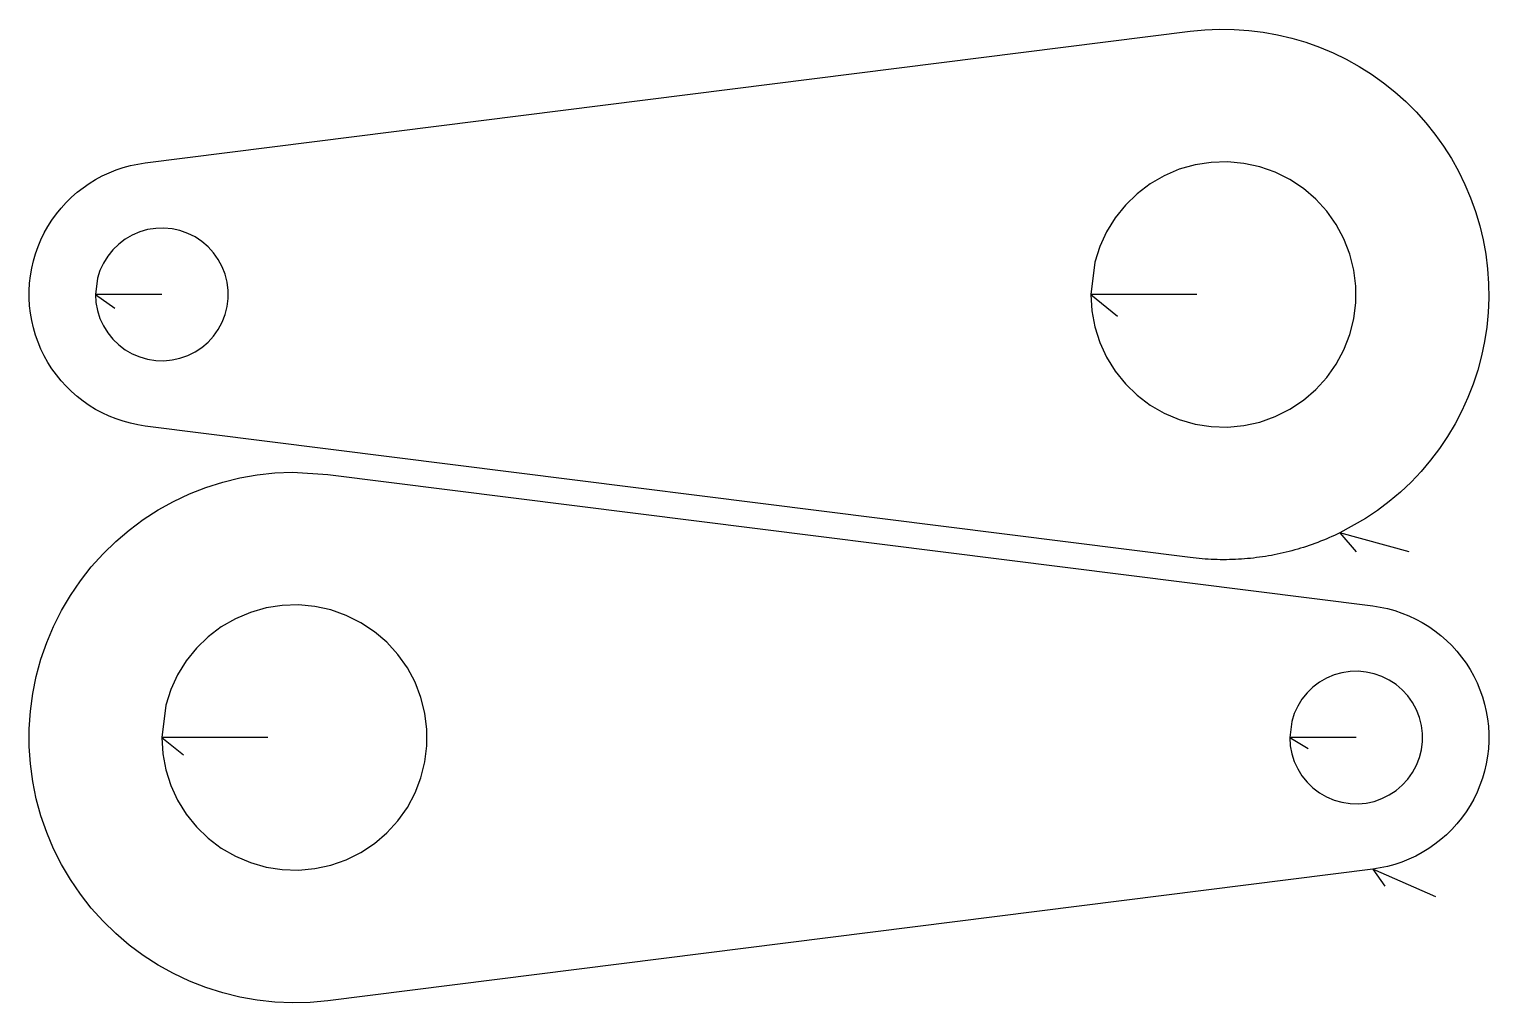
# Model space of a CAD drawing. Extents: x 0 to 550, y 0 to 367.
import ezdxf

# ---------------------------------------------------------------- set-up
doc = ezdxf.new("R2010")
doc.units = 0
doc.layers.get('0').update_dxf_attribs({"linetype": 'CONTINUOUS'})

msp = doc.modelspace()

# ---------------------------------------------------------------- linework, layer by layer
at = {"color": 7}
for p, q in [((43.75, 316.643219), (437.5, 366.251038)), ((50, 267.03537), (25, 267.03537)), ((25, 267.03537), (32.264881, 261.801331)), ((440, 267.03537), (400, 267.03537)), ((400, 267.03537), (410.145416, 258.858337)), ((437.5, 167.819702), (43.75, 217.427536)), ((112.5, 199.215668), (506.25, 149.607834)), ((520, 170), (493.876312, 177.175095)), ((493.876312, 177.175095), (500, 170)), ((90, 99.999992), (50, 99.999992)), ((50, 99.999992), (58.163239, 93.462044)), ((500, 100), (475, 100)), ((475, 100), (481.954498, 95.816437)), ((506.25, 50.392162), (112.5, 0.784326)), ((530, 40), (506.249908, 50.392151)), ((506.249908, 50.392151), (510.795837, 44.019733))]:
    msp.add_line(p, q, dxfattribs=at)
for points in [[(437.499908, 366.251038), (442.987976, 366.789215), (448.497375, 367.024078), (454.011353, 366.954895), (459.513123, 366.581848), (464.985962, 365.906097), (470.413239, 364.929688), (475.778412, 363.655609), (481.065216, 362.087738), (486.257568, 360.230804), (491.339661, 358.090485), (496.296051, 355.673279), (501.111633, 352.986511), (505.77182, 350.038422), (510.26239, 346.837891), (514.569702, 343.394714), (518.680725, 339.71933), (522.582825, 335.822937), (526.264282, 331.717377), (529.713806, 327.4151), (532.920898, 322.92923), (535.875854, 318.273407), (538.569702, 313.461761), (540.994202, 308.508942), (543.141968, 303.430023), (545.006531, 298.240417), (546.582214, 292.955902), (547.864197, 287.59259), (548.848572, 282.166779), (549.532349, 276.694946), (549.913513, 271.193726), (549.990784, 265.679871), (549.764038, 260.170135), (549.233948, 254.681274), (548.4021, 249.22998), (547.270996, 243.83284), (545.844116, 238.506241), (544.125732, 233.266403), (542.121216, 228.129257), (539.836487, 223.110413), (537.278625, 218.225128), (534.455383, 213.488281), (531.375305, 208.914261), (528.047729, 204.516983), (524.482849, 200.309799), (520.691528, 196.305527), (516.685181, 192.516342), (512.476074, 188.953751), (508.076996, 185.628601), (503.501312, 182.550995), (493.876312, 177.175095)], [(43.750103, 217.427521), (40.949623, 217.861282), (38.178215, 218.453018), (35.444782, 219.200806), (32.758106, 220.102264), (30.126816, 221.15448), (27.559361, 222.35408), (25.063992, 223.69722), (22.648726, 225.179565), (20.321323, 226.796387), (18.089258, 228.54245), (15.959702, 230.412186), (13.939494, 232.399551), (12.035127, 234.498184), (10.252715, 236.70134), (8.597986, 239.001938), (7.076255, 241.392593), (5.69241, 243.865616), (4.450897, 246.413071), (3.355704, 249.026779), (2.410348, 251.698318), (1.617867, 254.419144), (0.980807, 257.180481), (0.501213, 259.97348), (0.180627, 262.789185), (0.020079, 265.6185), (0.020084, 268.452393), (0.180641, 271.281708), (0.501236, 274.097412), (0.980839, 276.890411), (1.617908, 279.651764), (2.410398, 282.372559), (3.355762, 285.044128), (4.450964, 287.657806), (5.692486, 290.205261), (7.076339, 292.678284), (8.598078, 295.068939), (10.252814, 297.369537), (12.035233, 299.572693), (13.939608, 301.671295), (15.959822, 303.658661), (18.089384, 305.528381), (20.321445, 307.274445), (22.648844, 308.891235), (25.064102, 310.373596), (27.559464, 311.716705), (30.126911, 312.916321), (32.758198, 313.968506), (35.44487, 314.869965), (38.178299, 315.617737), (43.750099, 316.643219)], [(400, 267.03537), (400.378967, 260.890961), (401.510162, 254.839676), (403.376404, 248.973282), (405.949402, 243.380692), (409.190155, 238.146683), (413.049561, 233.350586), (417.469086, 229.065125), (422.381775, 225.35524), (427.713104, 222.277191), (433.382294, 219.87764), (439.303406, 218.192947), (445.386627, 217.248657), (451.539825, 217.059082), (457.669647, 217.627106), (463.683228, 218.944107), (469.48938, 220.990128), (475.000092, 223.734161), (480.131836, 227.134583), (484.806793, 231.139862), (488.954132, 235.689301), (492.510956, 240.713898), (495.42334, 246.137512), (497.647156, 251.877914), (499.148682, 257.848083), (499.905182, 263.95752), (499.905151, 270.113617), (499.148621, 276.223083), (497.647034, 282.193237), (495.423157, 287.933624), (492.510712, 293.357208), (488.953857, 298.381775), (484.806488, 302.931152), (480.1315, 306.936401), (474.999725, 310.336792), (469.489014, 313.08078), (463.682831, 315.12674), (457.66925, 316.443695), (451.539398, 317.011658), (445.38623, 316.822052), (439.302979, 315.877716), (433.381927, 314.192963), (427.712769, 311.793365), (422.38147, 308.715302), (417.468842, 305.005402), (413.049347, 300.71991), (409.189972, 295.923828), (405.949249, 290.689789), (403.376282, 285.097198), (401.510101, 279.230804), (400, 267.03537)], [(25, 267.03537), (25.189487, 263.963165), (25.755077, 260.937531), (26.688194, 258.004333), (27.974695, 255.208023), (29.595078, 252.591019), (31.524778, 250.192978), (33.734543, 248.050247), (36.19088, 246.195313), (38.856552, 244.656281), (41.691147, 243.456497), (44.651695, 242.614151), (47.693321, 242.142014), (50.769913, 242.047226), (53.834831, 242.331238), (56.841618, 242.989746), (59.744694, 244.012756), (62.50005, 245.384766), (65.065918, 247.084976), (67.403397, 249.087616), (69.477058, 251.362335), (71.25547, 253.874634), (72.71167, 256.586426), (73.823578, 259.456635), (74.574348, 262.441742), (74.952591, 265.49646), (74.952576, 268.574493), (74.57431, 271.629211), (73.823517, 274.614288), (72.711578, 277.484497), (71.255356, 280.196289), (69.476929, 282.708557), (67.403244, 284.983276), (65.06575, 286.985901), (62.499866, 288.686096), (59.744499, 290.058075), (56.841415, 291.081055), (53.834621, 291.739532), (50.769699, 292.023529), (47.693108, 291.928711), (44.651489, 291.456543), (41.69096, 290.614166), (38.856384, 289.414368), (36.190735, 287.875336), (33.734417, 286.020386), (31.524672, 283.877655), (29.59499, 281.479584), (27.974627, 278.862579), (26.688145, 276.066284), (25.755045, 273.133087), (25, 267.03537)], [(112.500122, 0.784342), (105.878044, 0.172907), (99.229973, 0.002965), (92.585304, 0.275268), (85.973427, 0.988611), (79.423576, 2.13984), (72.964737, 3.723863), (66.625458, 5.733675), (60.433784, 8.160387), (54.417091, 10.993267), (48.601994, 14.219787), (43.01421, 17.825676), (37.678448, 21.794987), (32.618305, 26.110167), (27.856169, 30.752131), (23.413092, 35.700348), (19.308725, 40.932934), (15.561224, 46.42675), (12.18716, 52.157497), (9.201454, 58.099834), (6.617312, 64.227478), (4.446162, 70.513321), (2.697607, 76.929581), (1.379379, 83.447868), (0.497309, 90.039352), (0.055297, 96.674896), (0.055298, 103.325142), (0.497313, 109.960686), (1.379386, 116.552177), (2.697617, 123.070457), (4.446175, 129.48671), (6.617327, 135.772568), (9.201471, 141.900208), (12.18718, 147.842545), (15.561246, 153.573288), (19.30875, 159.067093), (23.413118, 164.299683), (27.856197, 169.247894), (32.618336, 173.889862), (37.678478, 178.205032), (43.014221, 182.174332), (48.60199, 185.780212), (54.417065, 189.006714), (60.433731, 191.839584), (66.625381, 194.266296), (72.964638, 196.276108), (79.423454, 197.860138), (85.973274, 199.011368), (92.585129, 199.724716), (99.229774, 199.99704), (112.500099, 199.215668)], [(493.876312, 177.175095), (492.852356, 176.682312), (491.822876, 176.201187), (490.787964, 175.731796), (489.747803, 175.2742), (488.702515, 174.828445), (487.652222, 174.394608), (486.597076, 173.972733), (485.53717, 173.562866), (484.472717, 173.16507), (483.403809, 172.779404), (482.330566, 172.405914), (481.253143, 172.044632), (480.171692, 171.695618), (479.086365, 171.358917), (477.997253, 171.034576), (476.904541, 170.722626), (475.80838, 170.423111), (474.708832, 170.136078), (473.60614, 169.861557), (472.500366, 169.599579), (471.391724, 169.350189), (470.280273, 169.113419), (469.166229, 168.889282), (468.049713, 168.677826), (466.930878, 168.479065), (465.809845, 168.29303), (464.686737, 168.119751), (463.561768, 167.959244), (462.435059, 167.811539), (461.306702, 167.676636), (460.17691, 167.554565), (459.045807, 167.445343), (457.913544, 167.348984), (456.780243, 167.265488), (455.646057, 167.194885), (454.511169, 167.137177), (453.375671, 167.092361), (452.239777, 167.060455), (451.103546, 167.041458), (449.967194, 167.03537), (448.830841, 167.042206), (447.694672, 167.061951), (446.558746, 167.094604), (445.423309, 167.140152), (444.288452, 167.198608), (443.154327, 167.269958), (442.021057, 167.354202), (440.888855, 167.451294), (439.757813, 167.561264), (437.499878, 167.819717)], [(50, 99.999992), (50.378975, 93.855576), (51.510155, 87.804306), (53.376392, 81.937912), (55.949394, 76.345314), (59.190159, 71.111305), (63.049557, 66.315216), (67.469086, 62.029751), (72.381752, 58.319878), (77.713081, 55.241833), (83.382263, 52.842278), (89.303345, 51.157585), (95.386581, 50.213291), (101.539757, 50.023712), (107.669586, 50.591728), (113.683151, 51.908718), (119.489296, 53.954723), (125, 56.69873), (130.131729, 60.099136), (134.806702, 64.104401), (138.954025, 68.653809), (142.510849, 73.678391), (145.423264, 79.101982), (147.647095, 84.842361), (149.148651, 90.812515), (149.905167, 96.921951), (149.905167, 103.078041), (149.148651, 109.187469), (147.647095, 115.157631), (145.423264, 120.89801), (142.510864, 126.321602), (138.954025, 131.346191), (134.806702, 135.895584), (130.131744, 139.900864), (125.000008, 143.30127), (119.489296, 146.045273), (113.683151, 148.091278), (107.669586, 149.408279), (101.539757, 149.976288), (95.386589, 149.786713), (89.303352, 148.842422), (83.382271, 147.15773), (77.713081, 144.758163), (72.381752, 141.680115), (67.469086, 137.970245), (63.049557, 133.684784), (59.190159, 128.888702), (55.949394, 123.654686), (53.376392, 118.062088), (51.510155, 112.195694), (50, 99.999992)], [(506.249908, 149.607849), (509.050385, 149.174088), (511.821808, 148.582352), (514.555237, 147.834564), (517.241882, 146.933105), (519.873169, 145.88089), (522.440674, 144.68129), (524.936035, 143.33815), (527.351257, 141.855804), (529.67865, 140.238998), (531.910706, 138.49292), (534.040283, 136.623199), (536.060486, 134.635834), (537.964844, 132.537216), (539.747253, 130.334061), (541.401978, 128.033463), (542.923706, 125.642822), (544.307556, 123.169807), (545.549072, 120.622353), (546.644287, 118.008659), (547.589661, 115.337112), (548.382141, 112.616302), (549.019165, 109.854958), (549.498779, 107.061958), (549.819336, 104.246277), (549.979919, 101.416954), (549.979919, 98.583076), (549.819397, 95.753754), (549.498779, 92.938065), (549.019165, 90.145065), (548.382141, 87.383728), (547.589661, 84.66291), (546.644287, 81.991364), (545.549072, 79.37767), (544.307556, 76.830223), (542.923706, 74.357201), (541.401978, 71.966553), (539.747253, 69.665962), (537.964844, 67.462807), (536.060486, 65.364182), (534.040283, 63.376812), (531.910767, 61.507092), (529.678711, 59.761021), (527.351318, 58.144215), (524.936035, 56.661861), (522.440674, 55.318726), (519.87323, 54.119122), (517.241943, 53.066898), (514.555237, 52.165447), (511.821808, 51.417652), (506.249908, 50.392151)], [(475, 100), (475.189484, 96.927788), (475.755066, 93.902153), (476.688202, 90.968956), (477.974701, 88.172661), (479.595093, 85.555656), (481.52478, 83.157608), (483.734528, 81.014877), (486.190887, 79.159935), (488.856537, 77.620911), (491.691132, 76.421135), (494.651703, 75.578789), (497.693329, 75.106644), (500.769897, 75.011856), (503.834839, 75.295868), (506.841614, 75.954369), (509.74469, 76.977379), (512.500061, 78.349396), (515.065918, 80.049606), (517.403381, 82.052246), (519.477051, 84.326965), (521.255493, 86.839264), (522.71167, 89.551071), (523.823547, 92.421272), (524.574341, 95.406357), (524.952576, 98.461082), (524.952576, 101.539131), (524.57428, 104.593849), (523.823486, 107.578934), (522.711609, 110.44912), (521.255371, 113.160919), (519.476929, 115.673203), (517.403259, 117.947899), (515.065735, 119.950523), (512.499878, 121.650711), (509.744507, 123.022697), (506.841431, 124.045685), (503.834625, 124.704163), (500.769714, 124.988152), (497.693115, 124.893341), (494.651489, 124.421165), (491.690948, 123.578804), (488.856384, 122.379005), (486.190735, 120.839966), (483.734406, 118.985016), (481.524658, 116.842278), (479.595001, 114.444221), (477.97464, 111.827209), (476.688141, 109.030914), (475.755035, 106.097717), (475, 100)]]:
    msp.add_lwpolyline(points, dxfattribs=at)

doc.saveas('drawing.dxf')
